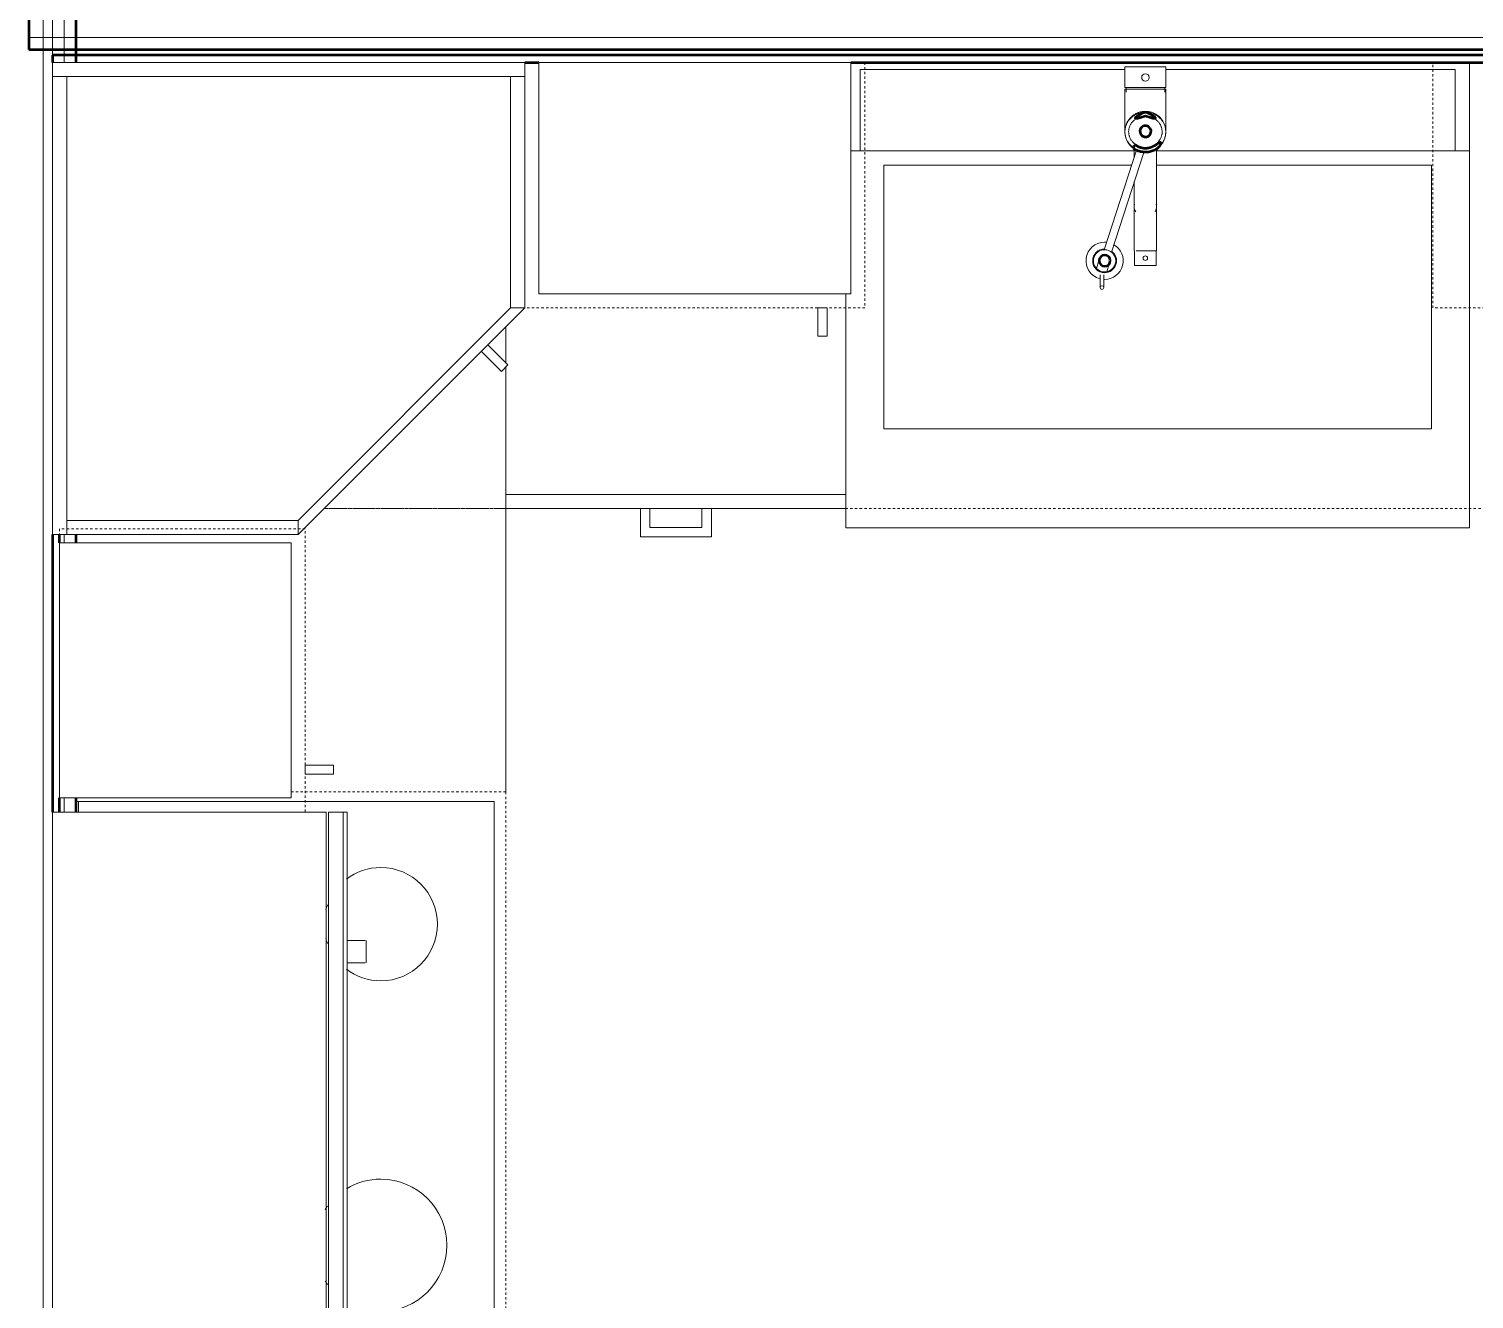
# Model space of a CAD drawing. Header units: inches. Extents: x -4217 to -1814, y 9706 to 12425.
# Drawn here: x -2914.6 to -2838.1, y 11381.1 to 11448.3 of the extents above; entities that cross this region are included whole.
import ezdxf

# ---------------------------------------------------------------- set-up
doc = ezdxf.new("R2010")
doc.units = ezdxf.units.IN
doc.header["$MEASUREMENT"] = 0
doc.linetypes.add('Dash', pattern=[0.25, 0.125, -0.125])
for name, color, linetype, lineweight in [('A-GENM-2', 7, 'Continuous', 9), ('A-GENM-3', 250, 'Continuous', 50), ('A-WALL', 113, 'Continuous', 13), ('A-WALL-3', 250, 'Continuous', 50), ('A-WALL-4', 10, 'Continuous', 13), ('I-WALL-3', 2, 'Continuous', 50), ('P-SANR-FIXT-2', 7, 'Continuous', 9), ('Q-CASE', 31, 'Continuous', 9), ('Q-CASE-3', 7, 'Continuous', 9), ('Q-CASE-4', 7, 'Dash', 9), ('Q-CASE-HDLN-1', 7, 'Dash', 9), ('Q-SPCQ-1', 7, 'Continuous', 9)]:
    doc.layers.add(name, color=color, linetype=linetype, lineweight=lineweight)

msp = doc.modelspace()

# ---------------------------------------------------------------- linework, layer by layer
at = {"layer": 'A-GENM-2'}
for p, q in [((-2856.55641, 11446.32117), (-2856.55641, 11445.21823)), ((-2856.55641, 11446.32117), (-2854.39106, 11446.32117)), ((-2854.39106, 11445.21823), (-2854.39106, 11446.32117)), ((-2854.39106, 11445.21823), (-2856.55641, 11445.21823)), ((-2856.49736, 11445.21823), (-2856.49736, 11444.97773)), ((-2854.45011, 11444.97773), (-2854.45011, 11445.21823)), ((-2856.55641, 11445.14007), (-2856.55641, 11442.87629)), ((-2856.55641, 11445.14007), (-2854.39106, 11445.14007)), ((-2854.39106, 11442.87629), (-2854.39106, 11445.14007)), ((-2855.93578, 11441.90582), (-2857.64897, 11436.63317)), ((-2857.27521, 11436.50943), (-2855.55967, 11441.78932)), ((-2856.06429, 11441.97643), (-2856.06429, 11441.51032)), ((-2854.88319, 11436.57708), (-2854.88319, 11441.97643)), ((-2856.06429, 11440.24452), (-2856.06429, 11436.57708)), ((-2856.06429, 11438.90149), (-2856.06429, 11437.98436)), ((-2854.88319, 11437.98436), (-2854.88319, 11438.90149)), ((-2858.06593, 11435.64279), (-2857.93364, 11436.06194)), ((-2857.93364, 11436.06194), (-2857.88173, 11436.04555)), ((-2856.04417, 11436.57708), (-2856.06429, 11436.57708)), ((-2856.0446, 11436.57708), (-2856.0446, 11435.78968)), ((-2855.89132, 11436.57708), (-2855.97055, 11436.57708)), ((-2855.76901, 11436.57708), (-2855.87869, 11436.57708)), ((-2855.62658, 11436.57708), (-2855.75971, 11436.57708)), ((-2855.75917, 11436.57708), (-2855.62682, 11436.57708)), ((-2855.32587, 11436.57708), (-2855.6216, 11436.57708)), ((-2855.62149, 11436.57708), (-2855.32599, 11436.57708)), ((-2855.18776, 11436.57708), (-2855.32089, 11436.57708)), ((-2855.32065, 11436.57708), (-2855.1883, 11436.57708)), ((-2855.06878, 11436.57708), (-2855.17846, 11436.57708)), ((-2854.97692, 11436.57708), (-2855.05615, 11436.57708)), ((-2854.88319, 11436.57708), (-2854.9623, 11436.57708)), ((-2854.90287, 11435.78968), (-2854.90287, 11436.57708)), ((-2857.87169, 11435.2977), (-2857.87169, 11434.63256)), ((-2857.67484, 11434.63256), (-2857.67484, 11435.2977)), ((-2857.3835, 11435.88831), (-2857.51688, 11435.46568)), ((-2854.90287, 11435.78968), (-2856.0446, 11435.78968))]:
    msp.add_line(p, q, dxfattribs=at)
at = {"layer": 'A-GENM-2', "flags": 128}
for points in [[(-2855.47374, 11443.90534), (-2855.51682, 11443.90453), (-2855.55983, 11443.90208), (-2855.60271, 11443.89802), (-2855.64539, 11443.89233), (-2855.6878, 11443.88503), (-2855.72988, 11443.87614), (-2855.77156, 11443.86565), (-2855.81278, 11443.8536), (-2855.85346, 11443.83999), (-2855.89356, 11443.82485), (-2855.93299, 11443.8082), (-2855.97171, 11443.79006), (-2856.00965, 11443.77046), (-2856.04675, 11443.74944), (-2856.08295, 11443.72701), (-2856.11819, 11443.70322), (-2856.15241, 11443.67811), (-2856.18557, 11443.6517), (-2856.2176, 11443.62405), (-2856.24845, 11443.59519), (-2856.27808, 11443.56516), (-2856.30644, 11443.53402), (-2856.33347, 11443.50182), (-2856.35913, 11443.46859), (-2856.38338, 11443.4344), (-2856.40618, 11443.39931), (-2856.42749, 11443.36335), (-2856.44727, 11443.3266), (-2856.4655, 11443.28911), (-2856.48213, 11443.25094), (-2856.49714, 11443.21215), (-2856.5105, 11443.17282), (-2856.5222, 11443.13299), (-2856.5322, 11443.09274), (-2856.54049, 11443.05213), (-2856.54707, 11443.01123), (-2856.55191, 11442.9701), (-2856.555, 11442.92883), (-2856.55635, 11442.88746), (-2856.55641, 11442.87629)], [(-2855.47374, 11443.95897), (-2855.51703, 11443.9581), (-2855.56026, 11443.9555), (-2855.60335, 11443.95118), (-2855.64623, 11443.94514), (-2855.68883, 11443.93738), (-2855.73109, 11443.92793), (-2855.77294, 11443.9168), (-2855.81431, 11443.904), (-2855.85514, 11443.88956), (-2855.89535, 11443.8735), (-2855.93489, 11443.85584), (-2855.97369, 11443.83662), (-2856.0117, 11443.81586), (-2856.04884, 11443.79359), (-2856.08506, 11443.76986), (-2856.12031, 11443.7447), (-2856.15452, 11443.71815), (-2856.18764, 11443.69025), (-2856.21962, 11443.66105), (-2856.2504, 11443.6306), (-2856.27994, 11443.59894), (-2856.3082, 11443.56612), (-2856.33512, 11443.5322), (-2856.36066, 11443.49723), (-2856.38478, 11443.46126), (-2856.40744, 11443.42436), (-2856.42861, 11443.38659), (-2856.44825, 11443.34799), (-2856.46634, 11443.30865), (-2856.48283, 11443.26861), (-2856.49772, 11443.22794), (-2856.51096, 11443.18671)], [(-2856.12031, 11443.7447), (-2856.15452, 11443.71815), (-2856.18764, 11443.69025), (-2856.21962, 11443.66105), (-2856.2504, 11443.6306), (-2856.27994, 11443.59894), (-2856.3082, 11443.56612), (-2856.33512, 11443.5322), (-2856.36066, 11443.49723), (-2856.38478, 11443.46126), (-2856.40744, 11443.42436), (-2856.42861, 11443.38659), (-2856.44825, 11443.34799), (-2856.46634, 11443.30865), (-2856.48283, 11443.26861)], [(-2856.12031, 11443.7447), (-2856.15452, 11443.71815), (-2856.18764, 11443.69025), (-2856.21962, 11443.66105), (-2856.2504, 11443.6306), (-2856.27994, 11443.59894), (-2856.3082, 11443.56612), (-2856.33512, 11443.5322), (-2856.36066, 11443.49723), (-2856.38478, 11443.46126), (-2856.40744, 11443.42436), (-2856.42861, 11443.38659), (-2856.44825, 11443.34799), (-2856.46634, 11443.30865), (-2856.48283, 11443.26861)], [(-2856.12031, 11443.7447), (-2856.15452, 11443.71815), (-2856.18764, 11443.69025), (-2856.21962, 11443.66105), (-2856.2504, 11443.6306), (-2856.27994, 11443.59894), (-2856.3082, 11443.56612), (-2856.33512, 11443.5322), (-2856.36066, 11443.49723), (-2856.38478, 11443.46126), (-2856.40744, 11443.42436), (-2856.42861, 11443.38659), (-2856.44825, 11443.34799), (-2856.46634, 11443.30865), (-2856.48283, 11443.26861)], [(-2856.12031, 11443.7447), (-2856.15452, 11443.71815), (-2856.18764, 11443.69025), (-2856.21962, 11443.66105), (-2856.2504, 11443.6306), (-2856.27994, 11443.59894), (-2856.3082, 11443.56612), (-2856.33512, 11443.5322), (-2856.36066, 11443.49723), (-2856.38478, 11443.46126), (-2856.40744, 11443.42436), (-2856.42861, 11443.38659), (-2856.44825, 11443.34799), (-2856.46634, 11443.30865), (-2856.48283, 11443.26861)], [(-2856.12031, 11443.7447), (-2856.15452, 11443.71815), (-2856.18764, 11443.69025), (-2856.21962, 11443.66105), (-2856.2504, 11443.6306), (-2856.27994, 11443.59894), (-2856.3082, 11443.56612), (-2856.33512, 11443.5322), (-2856.36066, 11443.49723), (-2856.38478, 11443.46126), (-2856.40744, 11443.42436), (-2856.42861, 11443.38659), (-2856.44825, 11443.34799), (-2856.46634, 11443.30865), (-2856.48283, 11443.26861)], [(-2856.35956, 11442.87629), (-2856.35886, 11442.90934), (-2856.35677, 11442.94234), (-2856.35328, 11442.97525), (-2856.34839, 11443.008), (-2856.34213, 11443.04054), (-2856.33449, 11443.07284), (-2856.32549, 11443.10484), (-2856.31514, 11443.13648), (-2856.30345, 11443.16772), (-2856.29044, 11443.19852), (-2856.27613, 11443.22881), (-2856.26054, 11443.25856), (-2856.2437, 11443.28772), (-2856.22562, 11443.31623), (-2856.20633, 11443.34406), (-2856.18587, 11443.37116), (-2856.16426, 11443.39749), (-2856.14154, 11443.423), (-2856.11774, 11443.44764), (-2856.0929, 11443.47139), (-2856.06705, 11443.49419), (-2856.04024, 11443.51601), (-2856.01251, 11443.53682), (-2855.9839, 11443.55658), (-2855.95445, 11443.57525), (-2855.92422, 11443.59281), (-2855.89325, 11443.60922), (-2855.8616, 11443.62445), (-2855.82931, 11443.63848), (-2855.79643, 11443.65129), (-2855.76302, 11443.66285), (-2855.72914, 11443.67314), (-2855.69483, 11443.68214), (-2855.66016, 11443.68985), (-2855.62519, 11443.69623), (-2855.58996, 11443.7013), (-2855.55454, 11443.70502), (-2855.51899, 11443.70741), (-2855.48336, 11443.70844), (-2855.47374, 11443.70849)], [(-2855.47374, 11443.95897), (-2855.51703, 11443.9581), (-2855.56026, 11443.9555), (-2855.60335, 11443.95118), (-2855.64623, 11443.94514), (-2855.68883, 11443.93738), (-2855.73109, 11443.92793), (-2855.77294, 11443.9168), (-2855.81431, 11443.904), (-2855.85514, 11443.88956), (-2855.89535, 11443.8735), (-2855.93489, 11443.85584), (-2855.97369, 11443.83662), (-2856.0117, 11443.81586), (-2856.04884, 11443.79359), (-2856.08506, 11443.76986)], [(-2855.47374, 11443.95897), (-2855.51703, 11443.9581), (-2855.56026, 11443.9555), (-2855.60335, 11443.95118), (-2855.64623, 11443.94514), (-2855.68883, 11443.93738), (-2855.73109, 11443.92793), (-2855.77294, 11443.9168), (-2855.81431, 11443.904), (-2855.85514, 11443.88956), (-2855.89535, 11443.8735), (-2855.93489, 11443.85584), (-2855.97369, 11443.83662), (-2856.0117, 11443.81586), (-2856.04884, 11443.79359), (-2856.08506, 11443.76986)], [(-2855.47374, 11443.95897), (-2855.51703, 11443.9581), (-2855.56026, 11443.9555), (-2855.60335, 11443.95118), (-2855.64623, 11443.94514), (-2855.68883, 11443.93738), (-2855.73109, 11443.92793), (-2855.77294, 11443.9168), (-2855.81431, 11443.904), (-2855.85514, 11443.88956), (-2855.89535, 11443.8735), (-2855.93489, 11443.85584), (-2855.97369, 11443.83662), (-2856.0117, 11443.81586), (-2856.04884, 11443.79359), (-2856.08506, 11443.76986)], [(-2855.47374, 11443.95897), (-2855.51703, 11443.9581), (-2855.56026, 11443.9555), (-2855.60335, 11443.95118), (-2855.64623, 11443.94514), (-2855.68883, 11443.93738), (-2855.73109, 11443.92793), (-2855.77294, 11443.9168), (-2855.81431, 11443.904), (-2855.85514, 11443.88956), (-2855.89535, 11443.8735), (-2855.93489, 11443.85584), (-2855.97369, 11443.83662), (-2856.0117, 11443.81586), (-2856.04884, 11443.79359), (-2856.08506, 11443.76986)], [(-2855.47374, 11443.95897), (-2855.51703, 11443.9581), (-2855.56026, 11443.9555), (-2855.60335, 11443.95118), (-2855.64623, 11443.94514), (-2855.68883, 11443.93738), (-2855.73109, 11443.92793), (-2855.77294, 11443.9168), (-2855.81431, 11443.904), (-2855.85514, 11443.88956), (-2855.89535, 11443.8735), (-2855.93489, 11443.85584), (-2855.97369, 11443.83662), (-2856.0117, 11443.81586), (-2856.04884, 11443.79359), (-2856.08506, 11443.76986)], [(-2854.4424, 11443.20575), (-2854.4564, 11443.24673), (-2854.47203, 11443.28711), (-2854.48926, 11443.32684), (-2854.50807, 11443.36585), (-2854.52842, 11443.40407), (-2854.55028, 11443.44146), (-2854.57362, 11443.47793), (-2854.5984, 11443.51345), (-2854.62458, 11443.54794), (-2854.65211, 11443.58136), (-2854.68097, 11443.61365), (-2854.71109, 11443.64477), (-2854.74243, 11443.67465), (-2854.77494, 11443.70325), (-2854.80857, 11443.73054), (-2854.84326, 11443.75645), (-2854.87896, 11443.78096), (-2854.91562, 11443.80402), (-2854.95316, 11443.8256), (-2854.99154, 11443.84566), (-2855.03069, 11443.86417), (-2855.07055, 11443.88109), (-2855.11105, 11443.89641), (-2855.15214, 11443.9101), (-2855.19374, 11443.92213), (-2855.23578, 11443.93249), (-2855.27821, 11443.94116), (-2855.32095, 11443.94813), (-2855.36393, 11443.95338), (-2855.40709, 11443.95691), (-2855.45036, 11443.95871), (-2855.47374, 11443.95897)], [(-2854.84326, 11443.75645), (-2854.87896, 11443.78096), (-2854.91562, 11443.80402), (-2854.95316, 11443.8256), (-2854.99154, 11443.84566), (-2855.03069, 11443.86417), (-2855.07055, 11443.88109), (-2855.11105, 11443.89641), (-2855.15214, 11443.9101), (-2855.19374, 11443.92213), (-2855.23578, 11443.93249), (-2855.27821, 11443.94116), (-2855.32095, 11443.94813), (-2855.36393, 11443.95338), (-2855.40709, 11443.95691), (-2855.45036, 11443.95871), (-2855.47374, 11443.95897)], [(-2854.84326, 11443.75645), (-2854.87896, 11443.78096), (-2854.91562, 11443.80402), (-2854.95316, 11443.8256), (-2854.99154, 11443.84566), (-2855.03069, 11443.86417), (-2855.07055, 11443.88109), (-2855.11105, 11443.89641), (-2855.15214, 11443.9101), (-2855.19374, 11443.92213), (-2855.23578, 11443.93249), (-2855.27821, 11443.94116), (-2855.32095, 11443.94813), (-2855.36393, 11443.95338), (-2855.40709, 11443.95691), (-2855.45036, 11443.95871), (-2855.47374, 11443.95897)], [(-2854.84326, 11443.75645), (-2854.87896, 11443.78096), (-2854.91562, 11443.80402), (-2854.95316, 11443.8256), (-2854.99154, 11443.84566), (-2855.03069, 11443.86417), (-2855.07055, 11443.88109), (-2855.11105, 11443.89641), (-2855.15214, 11443.9101), (-2855.19374, 11443.92213), (-2855.23578, 11443.93249), (-2855.27821, 11443.94116), (-2855.32095, 11443.94813), (-2855.36393, 11443.95338), (-2855.40709, 11443.95691), (-2855.45036, 11443.95871), (-2855.47374, 11443.95897)], [(-2854.84326, 11443.75645), (-2854.87896, 11443.78096), (-2854.91562, 11443.80402), (-2854.95316, 11443.8256), (-2854.99154, 11443.84566), (-2855.03069, 11443.86417), (-2855.07055, 11443.88109), (-2855.11105, 11443.89641), (-2855.15214, 11443.9101), (-2855.19374, 11443.92213), (-2855.23578, 11443.93249), (-2855.27821, 11443.94116), (-2855.32095, 11443.94813), (-2855.36393, 11443.95338), (-2855.40709, 11443.95691), (-2855.45036, 11443.95871), (-2855.47374, 11443.95897)], [(-2854.84326, 11443.75645), (-2854.87896, 11443.78096), (-2854.91562, 11443.80402), (-2854.95316, 11443.8256), (-2854.99154, 11443.84566), (-2855.03069, 11443.86417), (-2855.07055, 11443.88109), (-2855.11105, 11443.89641), (-2855.15214, 11443.9101), (-2855.19374, 11443.92213), (-2855.23578, 11443.93249), (-2855.27821, 11443.94116), (-2855.32095, 11443.94813), (-2855.36393, 11443.95338), (-2855.40709, 11443.95691), (-2855.45036, 11443.95871), (-2855.47374, 11443.95897)], [(-2854.39106, 11442.87629), (-2854.39193, 11442.91767), (-2854.39456, 11442.95898), (-2854.39893, 11443.00015), (-2854.40503, 11443.04111), (-2854.41287, 11443.08181), (-2854.42241, 11443.12216), (-2854.43365, 11443.16211), (-2854.44656, 11443.20159), (-2854.46113, 11443.24053), (-2854.47733, 11443.27887), (-2854.49513, 11443.31655), (-2854.51449, 11443.35351), (-2854.53539, 11443.38968), (-2854.55779, 11443.42502), (-2854.58166, 11443.45946), (-2854.60694, 11443.49295), (-2854.63361, 11443.52543), (-2854.66161, 11443.55687), (-2854.6909, 11443.5872), (-2854.72143, 11443.61638), (-2854.75315, 11443.64436), (-2854.78601, 11443.67111), (-2854.81995, 11443.69658), (-2854.85492, 11443.72072), (-2854.89086, 11443.74352), (-2854.92772, 11443.76493), (-2854.96544, 11443.78491), (-2855.00396, 11443.80345), (-2855.0432, 11443.8205), (-2855.08313, 11443.83605), (-2855.12366, 11443.85008), (-2855.16474, 11443.86255), (-2855.2063, 11443.87346), (-2855.24828, 11443.88279), (-2855.2906, 11443.89052), (-2855.33322, 11443.89664), (-2855.37605, 11443.90115), (-2855.41904, 11443.90403), (-2855.46211, 11443.90528), (-2855.47374, 11443.90534)], [(-2855.47374, 11443.70849), (-2855.4381, 11443.70782), (-2855.40252, 11443.7058), (-2855.36706, 11443.70243), (-2855.33177, 11443.69773), (-2855.29672, 11443.6917), (-2855.26197, 11443.68435), (-2855.22756, 11443.6757), (-2855.19355, 11443.66575), (-2855.16001, 11443.65453), (-2855.12699, 11443.64206), (-2855.09453, 11443.62836), (-2855.0627, 11443.61345), (-2855.03154, 11443.59735), (-2855.00111, 11443.5801), (-2854.97144, 11443.56173), (-2854.9426, 11443.54226), (-2854.91463, 11443.52173), (-2854.88757, 11443.50018), (-2854.86145, 11443.47764), (-2854.83634, 11443.45414), (-2854.81225, 11443.42973), (-2854.78923, 11443.40446), (-2854.76732, 11443.37835), (-2854.74655, 11443.35145), (-2854.72694, 11443.32382), (-2854.70854, 11443.29548), (-2854.69135, 11443.26649), (-2854.67542, 11443.2369), (-2854.66077, 11443.20674), (-2854.64741, 11443.17608), (-2854.63536, 11443.14495), (-2854.62464, 11443.11341), (-2854.61528, 11443.08151), (-2854.60727, 11443.04929), (-2854.60063, 11443.0168), (-2854.59538, 11442.9841), (-2854.59151, 11442.95124), (-2854.58904, 11442.91826), (-2854.58796, 11442.88521), (-2854.58791, 11442.87629)], [(-2854.4564, 11443.24673), (-2854.47203, 11443.28711), (-2854.48926, 11443.32684), (-2854.50807, 11443.36585), (-2854.52842, 11443.40407), (-2854.55028, 11443.44146), (-2854.57362, 11443.47793), (-2854.5984, 11443.51345), (-2854.62458, 11443.54794), (-2854.65211, 11443.58136), (-2854.68097, 11443.61365), (-2854.71109, 11443.64477), (-2854.74243, 11443.67465), (-2854.77494, 11443.70325), (-2854.80857, 11443.73054)], [(-2854.4564, 11443.24673), (-2854.47203, 11443.28711), (-2854.48926, 11443.32684), (-2854.50807, 11443.36585), (-2854.52842, 11443.40407), (-2854.55028, 11443.44146), (-2854.57362, 11443.47793), (-2854.5984, 11443.51345), (-2854.62458, 11443.54794), (-2854.65211, 11443.58136), (-2854.68097, 11443.61365), (-2854.71109, 11443.64477), (-2854.74243, 11443.67465), (-2854.77494, 11443.70325), (-2854.80857, 11443.73054)], [(-2854.4564, 11443.24673), (-2854.47203, 11443.28711), (-2854.48926, 11443.32684), (-2854.50807, 11443.36585), (-2854.52842, 11443.40407), (-2854.55028, 11443.44146), (-2854.57362, 11443.47793), (-2854.5984, 11443.51345), (-2854.62458, 11443.54794), (-2854.65211, 11443.58136), (-2854.68097, 11443.61365), (-2854.71109, 11443.64477), (-2854.74243, 11443.67465), (-2854.77494, 11443.70325), (-2854.80857, 11443.73054)], [(-2854.4564, 11443.24673), (-2854.47203, 11443.28711), (-2854.48926, 11443.32684), (-2854.50807, 11443.36585), (-2854.52842, 11443.40407), (-2854.55028, 11443.44146), (-2854.57362, 11443.47793), (-2854.5984, 11443.51345), (-2854.62458, 11443.54794), (-2854.65211, 11443.58136), (-2854.68097, 11443.61365), (-2854.71109, 11443.64477), (-2854.74243, 11443.67465), (-2854.77494, 11443.70325), (-2854.80857, 11443.73054)], [(-2854.4564, 11443.24673), (-2854.47203, 11443.28711), (-2854.48926, 11443.32684), (-2854.50807, 11443.36585), (-2854.52842, 11443.40407), (-2854.55028, 11443.44146), (-2854.57362, 11443.47793), (-2854.5984, 11443.51345), (-2854.62458, 11443.54794), (-2854.65211, 11443.58136), (-2854.68097, 11443.61365), (-2854.71109, 11443.64477), (-2854.74243, 11443.67465), (-2854.77494, 11443.70325), (-2854.80857, 11443.73054)], [(-2856.55641, 11442.87629), (-2856.55554, 11442.83491), (-2856.55291, 11442.7936), (-2856.54855, 11442.75243), (-2856.54244, 11442.71146), (-2856.53461, 11442.67077), (-2856.52506, 11442.63041), (-2856.51382, 11442.59047), (-2856.50091, 11442.55099), (-2856.48634, 11442.51205), (-2856.47014, 11442.47371), (-2856.45235, 11442.43603), (-2856.43298, 11442.39907), (-2856.41208, 11442.3629), (-2856.38968, 11442.32756), (-2856.36582, 11442.29312), (-2856.34053, 11442.25963), (-2856.31386, 11442.22714), (-2856.28586, 11442.19571), (-2856.25657, 11442.16538), (-2856.22604, 11442.1362), (-2856.19432, 11442.10822), (-2856.16147, 11442.08147), (-2856.12753, 11442.056), (-2856.09255, 11442.03185)], [(-2856.52254, 11443.14498), (-2856.53245, 11443.10283), (-2856.54066, 11443.06031), (-2856.54717, 11443.0175), (-2856.55195, 11442.97446), (-2856.55502, 11442.93126), (-2856.55635, 11442.88798), (-2856.55595, 11442.84468), (-2856.55382, 11442.80142), (-2856.54996, 11442.75829), (-2856.54439, 11442.71535), (-2856.53709, 11442.67266), (-2856.5281, 11442.6303), (-2856.51742, 11442.58834), (-2856.50507, 11442.54683), (-2856.49107, 11442.50585), (-2856.47544, 11442.46547), (-2856.45821, 11442.42574), (-2856.43941, 11442.38673), (-2856.41906, 11442.3485), (-2856.3972, 11442.31112), (-2856.37386, 11442.27465), (-2856.34908, 11442.23913), (-2856.3229, 11442.20464), (-2856.29536, 11442.17122), (-2856.26651, 11442.13893), (-2856.23639, 11442.10781), (-2856.20505, 11442.07793), (-2856.17253, 11442.04932), (-2856.13891, 11442.02204)], [(-2856.52254, 11443.14498), (-2856.53245, 11443.10283), (-2856.54066, 11443.06031), (-2856.54717, 11443.0175), (-2856.55195, 11442.97446), (-2856.55502, 11442.93126), (-2856.55635, 11442.88798), (-2856.55595, 11442.84468), (-2856.55382, 11442.80142), (-2856.54996, 11442.75829), (-2856.54439, 11442.71535), (-2856.53709, 11442.67266), (-2856.5281, 11442.6303), (-2856.51742, 11442.58834), (-2856.50507, 11442.54683)], [(-2856.52254, 11443.14498), (-2856.53245, 11443.10283), (-2856.54066, 11443.06031), (-2856.54717, 11443.0175), (-2856.55195, 11442.97446), (-2856.55502, 11442.93126), (-2856.55635, 11442.88798), (-2856.55595, 11442.84468), (-2856.55382, 11442.80142), (-2856.54996, 11442.75829), (-2856.54439, 11442.71535), (-2856.53709, 11442.67266), (-2856.5281, 11442.6303), (-2856.51742, 11442.58834), (-2856.50507, 11442.54683)], [(-2856.52254, 11443.14498), (-2856.53245, 11443.10283), (-2856.54066, 11443.06031), (-2856.54717, 11443.0175), (-2856.55195, 11442.97446), (-2856.55502, 11442.93126), (-2856.55635, 11442.88798), (-2856.55595, 11442.84468), (-2856.55382, 11442.80142), (-2856.54996, 11442.75829), (-2856.54439, 11442.71535), (-2856.53709, 11442.67266), (-2856.5281, 11442.6303), (-2856.51742, 11442.58834), (-2856.50507, 11442.54683)], [(-2856.52254, 11443.14498), (-2856.53245, 11443.10283), (-2856.54066, 11443.06031), (-2856.54717, 11443.0175), (-2856.55195, 11442.97446), (-2856.55502, 11442.93126), (-2856.55635, 11442.88798), (-2856.55595, 11442.84468), (-2856.55382, 11442.80142), (-2856.54996, 11442.75829), (-2856.54439, 11442.71535), (-2856.53709, 11442.67266), (-2856.5281, 11442.6303), (-2856.51742, 11442.58834), (-2856.50507, 11442.54683)], [(-2856.52254, 11443.14498), (-2856.53245, 11443.10283), (-2856.54066, 11443.06031), (-2856.54717, 11443.0175), (-2856.55195, 11442.97446), (-2856.55502, 11442.93126), (-2856.55635, 11442.88798), (-2856.55595, 11442.84468), (-2856.55382, 11442.80142), (-2856.54996, 11442.75829), (-2856.54439, 11442.71535), (-2856.53709, 11442.67266), (-2856.5281, 11442.6303), (-2856.51742, 11442.58834), (-2856.50507, 11442.54683)], [(-2855.47374, 11442.04409), (-2855.50937, 11442.04476), (-2855.54495, 11442.04678), (-2855.58041, 11442.05014), (-2855.6157, 11442.05485), (-2855.65075, 11442.06088), (-2855.68551, 11442.06823), (-2855.71992, 11442.07688), (-2855.75392, 11442.08683), (-2855.78746, 11442.09804), (-2855.82049, 11442.11052), (-2855.85294, 11442.12422), (-2855.88478, 11442.13913), (-2855.91593, 11442.15523), (-2855.94637, 11442.17248), (-2855.97603, 11442.19085), (-2856.00487, 11442.21032), (-2856.03284, 11442.23085), (-2856.05991, 11442.2524), (-2856.08602, 11442.27494), (-2856.11114, 11442.29844), (-2856.13522, 11442.32284), (-2856.15824, 11442.34812), (-2856.18015, 11442.37423), (-2856.20093, 11442.40113), (-2856.22053, 11442.42876), (-2856.23894, 11442.4571), (-2856.25612, 11442.48609), (-2856.27205, 11442.51568), (-2856.28671, 11442.54583), (-2856.30007, 11442.5765), (-2856.31211, 11442.60763), (-2856.32283, 11442.63917), (-2856.3322, 11442.67107), (-2856.3402, 11442.70329), (-2856.34684, 11442.73578), (-2856.3521, 11442.76848), (-2856.35596, 11442.80134), (-2856.35844, 11442.83432), (-2856.35951, 11442.86737), (-2856.35956, 11442.87629)], [(-2854.58791, 11442.87629), (-2854.58861, 11442.84324), (-2854.59071, 11442.81023), (-2854.5942, 11442.77733), (-2854.59908, 11442.74458), (-2854.60534, 11442.71203), (-2854.61298, 11442.67974), (-2854.62198, 11442.64774), (-2854.63234, 11442.6161), (-2854.64402, 11442.58486), (-2854.65703, 11442.55406), (-2854.67134, 11442.52377), (-2854.68693, 11442.49402), (-2854.70378, 11442.46486), (-2854.72185, 11442.43634), (-2854.74114, 11442.40851), (-2854.7616, 11442.38141), (-2854.78321, 11442.35509), (-2854.80593, 11442.32958), (-2854.82973, 11442.30494), (-2854.85457, 11442.28119), (-2854.88042, 11442.25839), (-2854.90723, 11442.23656), (-2854.93497, 11442.21576), (-2854.96358, 11442.196), (-2854.99302, 11442.17733), (-2855.02325, 11442.15977), (-2855.05422, 11442.14336), (-2855.08588, 11442.12813), (-2855.11817, 11442.1141), (-2855.15104, 11442.10129), (-2855.18445, 11442.08973), (-2855.21834, 11442.07944), (-2855.25264, 11442.07043), (-2855.28731, 11442.06273), (-2855.32229, 11442.05634), (-2855.35752, 11442.05128), (-2855.39293, 11442.04756), (-2855.42849, 11442.04517), (-2855.46412, 11442.04414), (-2855.47374, 11442.04409)], [(-2854.66939, 11442.18741), (-2854.64104, 11442.21855), (-2854.61401, 11442.25076), (-2854.58834, 11442.28398), (-2854.56409, 11442.31817), (-2854.54129, 11442.35327), (-2854.51998, 11442.38923), (-2854.5002, 11442.42598), (-2854.48198, 11442.46347), (-2854.46535, 11442.50164), (-2854.45033, 11442.54042), (-2854.43697, 11442.57976), (-2854.42528, 11442.61959), (-2854.41527, 11442.65984), (-2854.40698, 11442.70045), (-2854.40041, 11442.74135), (-2854.39557, 11442.78247), (-2854.39247, 11442.82375), (-2854.39112, 11442.86512), (-2854.39106, 11442.87629)], [(-2854.44976, 11442.52464), (-2854.43651, 11442.56587), (-2854.42493, 11442.6076), (-2854.41502, 11442.64975), (-2854.40681, 11442.69227), (-2854.40031, 11442.73508), (-2854.39552, 11442.77812), (-2854.39246, 11442.82132), (-2854.39112, 11442.8646), (-2854.39152, 11442.9079), (-2854.39365, 11442.95115), (-2854.39751, 11442.99429), (-2854.40309, 11443.03723), (-2854.41038, 11443.07992), (-2854.41937, 11443.12228), (-2854.43005, 11443.16424)], [(-2854.43651, 11442.56587), (-2854.42493, 11442.6076), (-2854.41502, 11442.64975), (-2854.40681, 11442.69227), (-2854.40031, 11442.73508), (-2854.39552, 11442.77812), (-2854.39246, 11442.82132), (-2854.39112, 11442.8646), (-2854.39152, 11442.9079), (-2854.39365, 11442.95115), (-2854.39751, 11442.99429), (-2854.40309, 11443.03723), (-2854.41038, 11443.07992), (-2854.41937, 11443.12228), (-2854.43005, 11443.16424)], [(-2854.43651, 11442.56587), (-2854.42493, 11442.6076), (-2854.41502, 11442.64975), (-2854.40681, 11442.69227), (-2854.40031, 11442.73508), (-2854.39552, 11442.77812), (-2854.39246, 11442.82132), (-2854.39112, 11442.8646), (-2854.39152, 11442.9079), (-2854.39365, 11442.95115), (-2854.39751, 11442.99429), (-2854.40309, 11443.03723), (-2854.41038, 11443.07992), (-2854.41937, 11443.12228), (-2854.43005, 11443.16424)], [(-2854.43651, 11442.56587), (-2854.42493, 11442.6076), (-2854.41502, 11442.64975), (-2854.40681, 11442.69227), (-2854.40031, 11442.73508), (-2854.39552, 11442.77812), (-2854.39246, 11442.82132), (-2854.39112, 11442.8646), (-2854.39152, 11442.9079), (-2854.39365, 11442.95115), (-2854.39751, 11442.99429), (-2854.40309, 11443.03723), (-2854.41038, 11443.07992), (-2854.41937, 11443.12228), (-2854.43005, 11443.16424)], [(-2854.43651, 11442.56587), (-2854.42493, 11442.6076), (-2854.41502, 11442.64975), (-2854.40681, 11442.69227), (-2854.40031, 11442.73508), (-2854.39552, 11442.77812), (-2854.39246, 11442.82132), (-2854.39112, 11442.8646), (-2854.39152, 11442.9079), (-2854.39365, 11442.95115), (-2854.39751, 11442.99429), (-2854.40309, 11443.03723), (-2854.41038, 11443.07992), (-2854.41937, 11443.12228), (-2854.43005, 11443.16424)], [(-2854.43651, 11442.56587), (-2854.42493, 11442.6076), (-2854.41502, 11442.64975), (-2854.40681, 11442.69227), (-2854.40031, 11442.73508), (-2854.39552, 11442.77812), (-2854.39246, 11442.82132), (-2854.39112, 11442.8646), (-2854.39152, 11442.9079), (-2854.39365, 11442.95115), (-2854.39751, 11442.99429), (-2854.40309, 11443.03723), (-2854.41038, 11443.07992), (-2854.41937, 11443.12228), (-2854.43005, 11443.16424)], [(-2856.49107, 11442.50585), (-2856.47544, 11442.46547), (-2856.45821, 11442.42574), (-2856.43941, 11442.38673), (-2856.41906, 11442.3485), (-2856.3972, 11442.31112), (-2856.37386, 11442.27465), (-2856.34908, 11442.23913), (-2856.3229, 11442.20464), (-2856.29536, 11442.17122), (-2856.26651, 11442.13893), (-2856.23639, 11442.10781), (-2856.20505, 11442.07793), (-2856.17253, 11442.04932), (-2856.13891, 11442.02204)], [(-2856.49107, 11442.50585), (-2856.47544, 11442.46547), (-2856.45821, 11442.42574), (-2856.43941, 11442.38673), (-2856.41906, 11442.3485), (-2856.3972, 11442.31112), (-2856.37386, 11442.27465), (-2856.34908, 11442.23913), (-2856.3229, 11442.20464), (-2856.29536, 11442.17122), (-2856.26651, 11442.13893), (-2856.23639, 11442.10781), (-2856.20505, 11442.07793), (-2856.17253, 11442.04932), (-2856.13891, 11442.02204)], [(-2856.49107, 11442.50585), (-2856.47544, 11442.46547), (-2856.45821, 11442.42574), (-2856.43941, 11442.38673), (-2856.41906, 11442.3485), (-2856.3972, 11442.31112), (-2856.37386, 11442.27465), (-2856.34908, 11442.23913), (-2856.3229, 11442.20464), (-2856.29536, 11442.17122), (-2856.26651, 11442.13893), (-2856.23639, 11442.10781), (-2856.20505, 11442.07793), (-2856.17253, 11442.04932), (-2856.13891, 11442.02204)], [(-2856.49107, 11442.50585), (-2856.47544, 11442.46547), (-2856.45821, 11442.42574), (-2856.43941, 11442.38673), (-2856.41906, 11442.3485), (-2856.3972, 11442.31112), (-2856.37386, 11442.27465), (-2856.34908, 11442.23913), (-2856.3229, 11442.20464), (-2856.29536, 11442.17122), (-2856.26651, 11442.13893), (-2856.23639, 11442.10781), (-2856.20505, 11442.07793), (-2856.17253, 11442.04932), (-2856.13891, 11442.02204)], [(-2856.49107, 11442.50585), (-2856.47544, 11442.46547), (-2856.45821, 11442.42574), (-2856.43941, 11442.38673), (-2856.41906, 11442.3485), (-2856.3972, 11442.31112), (-2856.37386, 11442.27465), (-2856.34908, 11442.23913), (-2856.3229, 11442.20464), (-2856.29536, 11442.17122), (-2856.26651, 11442.13893), (-2856.23639, 11442.10781), (-2856.20505, 11442.07793), (-2856.17253, 11442.04932), (-2856.13891, 11442.02204)], [(-2855.47374, 11442.0027), (-2855.50937, 11442.00338), (-2855.54495, 11442.0054), (-2855.58041, 11442.00876), (-2855.6157, 11442.01346), (-2855.65075, 11442.01949), (-2855.68551, 11442.02684), (-2855.71992, 11442.0355), (-2855.75392, 11442.04544), (-2855.78746, 11442.05666), (-2855.82049, 11442.06913), (-2855.85294, 11442.08284), (-2855.88478, 11442.09775), (-2855.91593, 11442.11385), (-2855.94637, 11442.13109), (-2855.97036, 11442.14583)], [(-2854.72786, 11442.09153), (-2854.69707, 11442.12198), (-2854.66753, 11442.15364), (-2854.63928, 11442.18646), (-2854.61236, 11442.22038), (-2854.58682, 11442.25535), (-2854.5627, 11442.29132), (-2854.54003, 11442.32822), (-2854.51886, 11442.36599), (-2854.49922, 11442.40459), (-2854.48113, 11442.44393), (-2854.46464, 11442.48397)], [(-2854.72786, 11442.09153), (-2854.69707, 11442.12198), (-2854.66753, 11442.15364), (-2854.63928, 11442.18646), (-2854.61236, 11442.22038), (-2854.58682, 11442.25535), (-2854.5627, 11442.29132), (-2854.54003, 11442.32822), (-2854.51886, 11442.36599), (-2854.49922, 11442.40459), (-2854.48113, 11442.44393), (-2854.46464, 11442.48397)], [(-2854.72786, 11442.09153), (-2854.69707, 11442.12198), (-2854.66753, 11442.15364), (-2854.63928, 11442.18646), (-2854.61236, 11442.22038), (-2854.58682, 11442.25535), (-2854.5627, 11442.29132), (-2854.54003, 11442.32822), (-2854.51886, 11442.36599), (-2854.49922, 11442.40459), (-2854.48113, 11442.44393), (-2854.46464, 11442.48397)], [(-2854.72786, 11442.09153), (-2854.69707, 11442.12198), (-2854.66753, 11442.15364), (-2854.63928, 11442.18646), (-2854.61236, 11442.22038), (-2854.58682, 11442.25535), (-2854.5627, 11442.29132), (-2854.54003, 11442.32822), (-2854.51886, 11442.36599), (-2854.49922, 11442.40459), (-2854.48113, 11442.44393), (-2854.46464, 11442.48397)], [(-2854.72786, 11442.09153), (-2854.69707, 11442.12198), (-2854.66753, 11442.15364), (-2854.63928, 11442.18646), (-2854.61236, 11442.22038), (-2854.58682, 11442.25535), (-2854.5627, 11442.29132), (-2854.54003, 11442.32822), (-2854.51886, 11442.36599), (-2854.49922, 11442.40459), (-2854.48113, 11442.44393), (-2854.46464, 11442.48397)], [(-2854.72786, 11442.09153), (-2854.69707, 11442.12198), (-2854.66753, 11442.15364), (-2854.63928, 11442.18646), (-2854.61236, 11442.22038), (-2854.58682, 11442.25535), (-2854.5627, 11442.29132), (-2854.54003, 11442.32822), (-2854.51886, 11442.36599), (-2854.49922, 11442.40459), (-2854.48113, 11442.44393), (-2854.46464, 11442.48397)], [(-2855.98076, 11441.92564), (-2855.94222, 11441.90716), (-2855.90295, 11441.89015), (-2855.863, 11441.87465), (-2855.82245, 11441.86068), (-2855.78135, 11441.84825), (-2855.73978, 11441.8374), (-2855.69779, 11441.82812), (-2855.65545, 11441.82045), (-2855.61283, 11441.81438), (-2855.56999, 11441.80993), (-2855.527, 11441.8071), (-2855.48393, 11441.8059), (-2855.47374, 11441.80585)], [(-2855.91678, 11441.88841), (-2855.87692, 11441.87149), (-2855.83642, 11441.85617), (-2855.79534, 11441.84248), (-2855.75374, 11441.83045), (-2855.71169, 11441.82008), (-2855.66926, 11441.81141), (-2855.62652, 11441.80445), (-2855.58354, 11441.79919), (-2855.54038, 11441.79567), (-2855.49711, 11441.79386), (-2855.47374, 11441.79361)], [(-2855.91678, 11441.88841), (-2855.87692, 11441.87149), (-2855.83642, 11441.85617), (-2855.79534, 11441.84248), (-2855.75374, 11441.83045), (-2855.71169, 11441.82008), (-2855.66926, 11441.81141), (-2855.62652, 11441.80445), (-2855.58354, 11441.79919), (-2855.54038, 11441.79567), (-2855.49711, 11441.79386), (-2855.47374, 11441.79361)], [(-2855.91678, 11441.88841), (-2855.87692, 11441.87149), (-2855.83642, 11441.85617), (-2855.79534, 11441.84248), (-2855.75374, 11441.83045), (-2855.71169, 11441.82008), (-2855.66926, 11441.81141), (-2855.62652, 11441.80445), (-2855.58354, 11441.79919), (-2855.54038, 11441.79567), (-2855.49711, 11441.79386), (-2855.47374, 11441.79361)], [(-2855.91678, 11441.88841), (-2855.87692, 11441.87149), (-2855.83642, 11441.85617), (-2855.79534, 11441.84248), (-2855.75374, 11441.83045), (-2855.71169, 11441.82008), (-2855.66926, 11441.81141), (-2855.62652, 11441.80445), (-2855.58354, 11441.79919), (-2855.54038, 11441.79567), (-2855.49711, 11441.79386), (-2855.47374, 11441.79361)], [(-2855.91678, 11441.88841), (-2855.87692, 11441.87149), (-2855.83642, 11441.85617), (-2855.79534, 11441.84248), (-2855.75374, 11441.83045), (-2855.71169, 11441.82008), (-2855.66926, 11441.81141), (-2855.62652, 11441.80445), (-2855.58354, 11441.79919), (-2855.54038, 11441.79567), (-2855.49711, 11441.79386), (-2855.47374, 11441.79361)], [(-2855.91678, 11441.88841), (-2855.87692, 11441.87149), (-2855.83642, 11441.85617), (-2855.79534, 11441.84248), (-2855.75374, 11441.83045), (-2855.71169, 11441.82008), (-2855.66926, 11441.81141), (-2855.62652, 11441.80445), (-2855.58354, 11441.79919), (-2855.54038, 11441.79567), (-2855.49711, 11441.79386), (-2855.47374, 11441.79361)], [(-2855.05523, 11442.10147), (-2855.08691, 11442.08627), (-2855.11922, 11442.07228), (-2855.15212, 11442.05951), (-2855.18554, 11442.04799), (-2855.21944, 11442.03775), (-2855.25376, 11442.02878), (-2855.28844, 11442.02112), (-2855.32342, 11442.01478), (-2855.35866, 11442.00976), (-2855.39408, 11442.00608), (-2855.42964, 11442.00374), (-2855.46527, 11442.00274), (-2855.47374, 11442.0027)], [(-2855.47374, 11441.80585), (-2855.43066, 11441.80667), (-2855.38764, 11441.80911), (-2855.34476, 11441.81318), (-2855.30208, 11441.81887), (-2855.25967, 11441.82616), (-2855.21759, 11441.83506), (-2855.17591, 11441.84554), (-2855.13469, 11441.8576), (-2855.09401, 11441.87121), (-2855.05392, 11441.88635), (-2855.01448, 11441.903), (-2854.97576, 11441.92114), (-2854.96687, 11441.92556)], [(-2855.47374, 11441.79361), (-2855.43044, 11441.79448), (-2855.38721, 11441.79707), (-2855.34413, 11441.8014), (-2855.30125, 11441.80744), (-2855.25864, 11441.81519), (-2855.21638, 11441.82464), (-2855.17453, 11441.83578), (-2855.13316, 11441.84857), (-2855.09234, 11441.86302), (-2855.05212, 11441.87908)], [(-2855.47374, 11441.79361), (-2855.43044, 11441.79448), (-2855.38721, 11441.79707), (-2855.34413, 11441.8014), (-2855.30125, 11441.80744), (-2855.25864, 11441.81519), (-2855.21638, 11441.82464), (-2855.17453, 11441.83578), (-2855.13316, 11441.84857), (-2855.09234, 11441.86302), (-2855.05212, 11441.87908)], [(-2855.47374, 11441.79361), (-2855.43044, 11441.79448), (-2855.38721, 11441.79707), (-2855.34413, 11441.8014), (-2855.30125, 11441.80744), (-2855.25864, 11441.81519), (-2855.21638, 11441.82464), (-2855.17453, 11441.83578), (-2855.13316, 11441.84857), (-2855.09234, 11441.86302), (-2855.05212, 11441.87908)], [(-2855.47374, 11441.79361), (-2855.43044, 11441.79448), (-2855.38721, 11441.79707), (-2855.34413, 11441.8014), (-2855.30125, 11441.80744), (-2855.25864, 11441.81519), (-2855.21638, 11441.82464), (-2855.17453, 11441.83578), (-2855.13316, 11441.84857), (-2855.09234, 11441.86302), (-2855.05212, 11441.87908)], [(-2855.47374, 11441.79361), (-2855.43044, 11441.79448), (-2855.38721, 11441.79707), (-2855.34413, 11441.8014), (-2855.30125, 11441.80744), (-2855.25864, 11441.81519), (-2855.21638, 11441.82464), (-2855.17453, 11441.83578), (-2855.13316, 11441.84857), (-2855.09234, 11441.86302), (-2855.05212, 11441.87908)], [(-2855.47374, 11441.79361), (-2855.43044, 11441.79448), (-2855.38721, 11441.79707), (-2855.34413, 11441.8014), (-2855.30125, 11441.80744), (-2855.25864, 11441.81519), (-2855.21638, 11441.82464), (-2855.17453, 11441.83578), (-2855.13316, 11441.84857), (-2855.09234, 11441.86302), (-2855.05212, 11441.87908)], [(-2855.01258, 11441.89674), (-2854.97378, 11441.91596), (-2854.93578, 11441.93672), (-2854.89863, 11441.95899), (-2854.86241, 11441.98272)], [(-2855.01258, 11441.89674), (-2854.97378, 11441.91596), (-2854.93578, 11441.93672), (-2854.89863, 11441.95899), (-2854.86241, 11441.98272)], [(-2855.01258, 11441.89674), (-2854.97378, 11441.91596), (-2854.93578, 11441.93672), (-2854.89863, 11441.95899), (-2854.86241, 11441.98272)], [(-2855.01258, 11441.89674), (-2854.97378, 11441.91596), (-2854.93578, 11441.93672), (-2854.89863, 11441.95899), (-2854.86241, 11441.98272)], [(-2855.01258, 11441.89674), (-2854.97378, 11441.91596), (-2854.93578, 11441.93672), (-2854.89863, 11441.95899), (-2854.86241, 11441.98272)], [(-2855.01258, 11441.89674), (-2854.97378, 11441.91596), (-2854.93578, 11441.93672), (-2854.89863, 11441.95899), (-2854.86241, 11441.98272)]]:
    msp.add_lwpolyline(points, dxfattribs=at)
at = {"layer": 'A-GENM-2'}
for centre, radius, start, end in [((-2855.47374, 11445.75472), 0.19685, 90, 270), ((-2855.47374, 11445.75472), 0.19685, 270, 90), ((-2855.47374, 11442.87629), 1.08268, 127.5889399, 160.6452492), ((-2855.47374, 11442.87629), 1.08268, 90, 124.6633147), ((-2855.47374, 11442.87629), 1.08268, 54.8142253, 90), ((-2855.47374, 11442.87629), 1.08268, 19.1524217, 52.4110601), ((-2855.47374, 11442.87629), 1.08268, 165, 195), ((-2855.47374, 11442.87629), 1.08268, 345, 15), ((-2855.47374, 11442.87629), 1.08268, 199.1524217, 232.4110601), ((-2855.47374, 11442.87629), 1.08268, 309.2199119, 340.6452492), ((-2855.47374, 11442.87629), 1.08268, 235.6183898, 270), ((-2855.47374, 11442.87629), 1.08268, 270, 304.6633147), ((-2857.63321, 11436.04466), 0.98425, 90, 255), ((-2857.63321, 11436.04466), 0.98425, 83.1291055, 90), ((-2857.63321, 11436.04466), 0.98425, 270, 60), ((-2857.63321, 11436.04466), 0.62992, 90, 270), ((-2857.63321, 11436.04466), 0.59055, 90, 222.8834648), ((-2857.63321, 11436.04466), 0.59055, 281.3602939, 90), ((-2857.63321, 11436.04466), 0.62992, 270, 54.2737778), ((-2855.47374, 11436.18685), 0.11811, 90, 270), ((-2855.47374, 11436.18685), 0.11811, 270, 90), ((-2857.63321, 11436.04466), 0.59055, 222.8834648, 270), ((-2857.63321, 11436.04466), 0.59055, 270, 281.3602939), ((-2857.63321, 11436.04466), 0.98425, 266.3754395, 270)]:
    msp.add_arc(centre, radius, start, end, dxfattribs=at)
for centre, major_axis, ratio, start_param, end_param in [((-2855.47374, 11438.90149), (-0.59055, 0), 0.90630779, 6.02138592, 6.80678408), ((-2855.47374, 11438.90149), (-0.59055, 0), 0.90630779, 2.61799388, 3.40339204), ((-2857.77327, 11434.63256), (-0.09843, 0), 0.98480775, 4.71238898, 7.85398163), ((-2857.77327, 11434.63256), (-0.09843, 0), 0.98480775, 1.57079633, 4.71238898)]:
    msp.add_ellipse(centre, major_axis=major_axis, ratio=ratio, start_param=start_param, end_param=end_param, dxfattribs=at)
at = {"layer": 'A-GENM-3'}
for centre, start, end in [((-2855.46618, 11442.90023), 54.968118, 234.968118), ((-2855.46618, 11442.90023), 234.968118, 54.968118), ((-2857.62602, 11436.05675), 90, 270), ((-2857.62602, 11436.05675), 270, 90)]:
    msp.add_arc(centre, 0.29528, start, end, dxfattribs=at)
for points in [[(-2855.54521, 11443.89775), (-2855.8706, 11443.73048), (-2856.18407, 11443.53252), (-2855.82295, 11443.60771), (-2855.47374, 11443.71359)], [(-2855.47374, 11443.89998), (-2855.48566, 11443.90011), (-2855.50951, 11443.89987), (-2855.53331, 11443.89862), (-2855.54521, 11443.89775)], [(-2855.40226, 11443.89775), (-2855.41416, 11443.89862), (-2855.43797, 11443.89987), (-2855.46181, 11443.90011), (-2855.47374, 11443.89998)], [(-2855.47374, 11443.71359), (-2855.12453, 11443.60771), (-2854.76341, 11443.53252), (-2855.07688, 11443.73048), (-2855.40226, 11443.89775)], [(-2855.47374, 11441.99523), (-2855.50297, 11441.99526), (-2855.56112, 11441.99835), (-2855.61863, 11442.00749), (-2855.64723, 11442.01356)], [(-2855.30025, 11442.01356), (-2855.32884, 11442.00749), (-2855.38635, 11441.99835), (-2855.4445, 11441.99526), (-2855.47374, 11441.99523)]]:
    msp.add_open_spline(points, degree=3, dxfattribs=at)
for points, knots in [([(-2855.64723, 11442.01356), (-2855.66325, 11442.01725), (-2855.69501, 11442.02528), (-2855.73402, 11442.03696), (-2855.76479, 11442.04728), (-2855.78385, 11442.05415), (-2855.799, 11442.05988), (-2855.8103, 11442.0643), (-2855.82061, 11442.06848), (-2855.82995, 11442.07235), (-2855.84112, 11442.07714), (-2855.85714, 11442.08587), (-2855.87802, 11442.09961), (-2855.90077, 11442.1162), (-2855.92321, 11442.13274), (-2855.94511, 11442.14763), (-2855.96269, 11442.15732), (-2855.97622, 11442.16264), (-2855.98608, 11442.16521), (-2855.99482, 11442.16609), (-2856.00249, 11442.16555), (-2856.01143, 11442.16347), (-2856.02086, 11442.1602), (-2856.03068, 11442.15523), (-2856.04162, 11442.14831), (-2856.05473, 11442.13728), (-2856.07453, 11442.11458), (-2856.09706, 11442.07671), (-2856.11272, 11442.0363), (-2856.11996, 11442.01356)], [0, 0, 0, 0, 0.08333333, 0.16666667, 0.20833333, 0.25, 0.27083333, 0.29166667, 0.3125, 0.328125, 0.34375, 0.375, 0.41666667, 0.45833333, 0.5, 0.54166667, 0.58333333, 0.60416667, 0.625, 0.64583333, 0.66145833, 0.67708333, 0.70833333, 0.72916667, 0.75, 0.79166667, 0.83333333, 0.91666667, 1, 1, 1, 1]), ([(-2854.82752, 11442.01356), (-2854.8114, 11442.02581), (-2854.78842, 11442.04521), (-2854.7637, 11442.06961), (-2854.75015, 11442.08407), (-2854.74035, 11442.09517), (-2854.73057, 11442.10652), (-2854.7174, 11442.12199), (-2854.70136, 11442.14198), (-2854.68722, 11442.16278), (-2854.67781, 11442.18001), (-2854.67302, 11442.1908), (-2854.66961, 11442.19997), (-2854.66608, 11442.21004), (-2854.66009, 11442.22916), (-2854.65291, 11442.25868), (-2854.65034, 11442.28491), (-2854.65276, 11442.30029), (-2854.65708, 11442.30797), (-2854.66492, 11442.31141), (-2854.67989, 11442.31187), (-2854.69974, 11442.30706), (-2854.72138, 11442.29946), (-2854.73772, 11442.29295), (-2854.75076, 11442.28737), (-2854.76048, 11442.28307), (-2854.76725, 11442.2801), (-2854.77369, 11442.2771), (-2854.78226, 11442.27263), (-2854.79699, 11442.26399), (-2854.81754, 11442.24973), (-2854.83788, 11442.2345), (-2854.85224, 11442.22414), (-2854.86052, 11442.21841), (-2854.86677, 11442.21427), (-2854.87306, 11442.2102), (-2854.88142, 11442.20472), (-2854.89605, 11442.1951), (-2854.91699, 11442.18135), (-2854.94232, 11442.16507), (-2854.97662, 11442.14426), (-2855.0204, 11442.11925), (-2855.09195, 11442.08238), (-2855.18527, 11442.0432), (-2855.26152, 11442.02191), (-2855.30025, 11442.01356)], [0, 0, 0, 0, 0.05555556, 0.08333333, 0.09722222, 0.11111111, 0.125, 0.13888889, 0.16666667, 0.19444444, 0.20833333, 0.22222222, 0.22916667, 0.23611111, 0.25, 0.27777778, 0.30555556, 0.31944444, 0.33333333, 0.34722222, 0.36111111, 0.38888889, 0.40277778, 0.41666667, 0.43055556, 0.4375, 0.44444444, 0.45138889, 0.45833333, 0.47222222, 0.5, 0.52777778, 0.54166667, 0.54861111, 0.55555556, 0.5625, 0.56944444, 0.58333333, 0.61111111, 0.63888889, 0.66666667, 0.72222222, 0.77777778, 0.88888889, 1, 1, 1, 1]), ([(-2856.11996, 11442.01356), (-2856.07383, 11441.97832), (-2856.00133, 11441.9326), (-2855.89585, 11441.88672), (-2855.78682, 11441.85001), (-2855.64586, 11441.82094), (-2855.53156, 11441.81315), (-2855.47374, 11441.81333)], [0, 0, 0, 0, 0.25, 0.375, 0.5, 0.75, 1, 1, 1, 1]), ([(-2855.47374, 11441.81333), (-2855.39611, 11441.81282), (-2855.28249, 11441.82339), (-2855.13278, 11441.85839), (-2855.0242, 11441.89637), (-2854.9229, 11441.94775), (-2854.85867, 11441.99022), (-2854.82752, 11442.01356)], [0, 0, 0, 0, 0.33333333, 0.5, 0.66666667, 0.83333333, 1, 1, 1, 1])]:
    msp.add_open_spline(points, degree=3, knots=knots, dxfattribs=at)
at = {"layer": 'A-WALL'}
for p, q in [((-2913.82374, 11255.6394), (-2913.82374, 11641.2394)), ((-2913.32374, 11446.55019), (-2913.32374, 11641.2394)), ((-2912.69874, 11446.55019), (-2912.69874, 11641.2394)), ((-2913.32374, 11406.86269), (-2913.32374, 11421.55019)), ((-2912.69874, 11421.11269), (-2912.69874, 11421.55019)), ((-2912.69874, 11406.86269), (-2912.69874, 11407.61269))]:
    msp.add_line(p, q, dxfattribs=at)
at = {"layer": 'A-WALL-3'}
for p, q in [((-2914.57374, 11451.98769), (-2914.57374, 11447.23769)), ((-2914.57374, 11447.23769), (-2759.47374, 11447.23769)), ((-2795.22374, 11446.92519), (-2913.32374, 11446.92519)), ((-2913.32374, 11446.92519), (-2913.32374, 11446.55019)), ((-2888.32374, 11446.55019), (-2887.57374, 11446.55019)), ((-2871.07374, 11446.55019), (-2809.50174, 11446.55019)), ((-2913.32374, 11421.55019), (-2913.32374, 11406.86269)), ((-2912.94874, 11421.11269), (-2912.94874, 11421.55019)), ((-2912.94874, 11406.86269), (-2912.94874, 11407.61269))]:
    msp.add_line(p, q, dxfattribs=at)
at = {"layer": 'A-WALL-4'}
msp.add_line((-2759.47374, 11447.86269), (-2914.57374, 11447.86269), dxfattribs=at)
at = {"layer": 'I-WALL-3'}
for p, q in [((-2912.07374, 11446.55019), (-2912.07374, 11640.6144)), ((-2912.07374, 11421.11269), (-2912.07374, 11421.55019)), ((-2912.07374, 11406.86269), (-2912.07374, 11407.61269))]:
    msp.add_line(p, q, dxfattribs=at)
at = {"layer": 'P-SANR-FIXT-2'}
for p, q in [((-2856.06429, 11441.86728), (-2871.07374, 11441.86728)), ((-2838.32374, 11441.86728), (-2854.88641, 11441.86728)), ((-2838.32374, 11421.91146), (-2838.32374, 11441.86728)), ((-2869.32374, 11441.11402), (-2856.186, 11441.11402)), ((-2869.32374, 11427.15821), (-2869.32374, 11441.11402)), ((-2854.88881, 11441.11402), (-2840.32374, 11441.11402)), ((-2840.32374, 11441.11402), (-2840.32374, 11427.15821)), ((-2871.32374, 11434.30019), (-2871.32374, 11421.91146)), ((-2840.32374, 11427.15821), (-2869.32374, 11427.15821)), ((-2871.32374, 11421.91146), (-2838.32374, 11421.91146))]:
    msp.add_line(p, q, dxfattribs=at)
at = {"layer": 'Q-CASE'}
for p, q in [((-2900.32374, 11421.55019), (-2888.32374, 11433.55019)), ((-2889.07374, 11433.55019), (-2900.32374, 11422.30019)), ((-2888.32374, 11433.55019), (-2889.07374, 11433.55019)), ((-2900.32374, 11422.30019), (-2900.32374, 11421.55019))]:
    msp.add_line(p, q, dxfattribs=at)
at = {"layer": 'Q-CASE-3'}
for p, q in [((-2913.32374, 11446.55019), (-2913.32374, 11445.80019)), ((-2888.32374, 11446.55019), (-2913.32374, 11446.55019)), ((-2888.32374, 11445.80019), (-2888.32374, 11446.55019)), ((-2871.07374, 11446.55019), (-2887.57374, 11446.55019)), ((-2887.57374, 11446.55019), (-2887.57374, 11434.30019)), ((-2871.07374, 11434.30019), (-2871.07374, 11446.55019)), ((-2856.55641, 11446.17519), (-2870.57374, 11446.17519)), ((-2870.57374, 11446.17519), (-2870.57374, 11441.86728)), ((-2839.07374, 11446.17519), (-2854.39106, 11446.17519)), ((-2839.07374, 11441.86728), (-2839.07374, 11446.17519)), ((-2838.32374, 11441.86728), (-2838.32374, 11446.55019)), ((-2838.32374, 11441.86728), (-2838.32374, 11446.55019)), ((-2912.57374, 11445.80019), (-2913.32374, 11445.80019)), ((-2913.32374, 11445.80019), (-2913.32374, 11421.55019)), ((-2913.32374, 11445.80019), (-2888.32374, 11445.80019)), ((-2912.57374, 11445.80019), (-2912.57374, 11422.30019)), ((-2889.07374, 11445.80019), (-2912.57374, 11445.80019)), ((-2912.57374, 11421.55019), (-2912.57374, 11445.80019)), ((-2889.07374, 11433.55019), (-2889.07374, 11445.80019)), ((-2888.32374, 11445.80019), (-2889.07374, 11445.80019)), ((-2889.07374, 11445.80019), (-2889.07374, 11433.55019)), ((-2888.32374, 11433.55019), (-2888.32374, 11445.80019)), ((-2887.57374, 11434.30019), (-2871.07374, 11434.30019)), ((-2871.32374, 11423.67519), (-2871.32374, 11434.30019)), ((-2900.32374, 11422.30019), (-2889.07374, 11433.55019)), ((-2889.07374, 11433.55019), (-2888.32374, 11433.55019)), ((-2872.81218, 11433.55019), (-2872.32374, 11433.55019)), ((-2872.81218, 11433.55019), (-2872.81218, 11432.05093)), ((-2872.32374, 11432.05093), (-2872.32374, 11433.55019)), ((-2889.32374, 11432.55019), (-2889.32374, 11430.64476)), ((-2889.21632, 11430.53734), (-2890.27645, 11431.59747)), ((-2872.81218, 11432.05093), (-2872.32374, 11432.05093)), ((-2890.62183, 11431.25209), (-2889.5617, 11430.19195)), ((-2889.5617, 11430.19195), (-2889.21632, 11430.53734)), ((-2889.32374, 11430.42992), (-2889.32374, 11423.67519)), ((-2889.32374, 11422.92519), (-2889.32374, 11423.67519)), ((-2889.32374, 11423.67519), (-2871.32374, 11423.67519)), ((-2871.32374, 11423.67519), (-2871.32374, 11422.92519)), ((-2912.57374, 11422.30019), (-2900.32374, 11422.30019)), ((-2900.32374, 11422.30019), (-2912.57374, 11422.30019)), ((-2912.57374, 11422.30019), (-2912.57374, 11421.55019)), ((-2900.32374, 11421.55019), (-2900.32374, 11422.30019)), ((-2871.32374, 11422.92519), (-2889.32374, 11422.92519)), ((-2882.19874, 11422.92519), (-2882.19874, 11421.42519)), ((-2881.69936, 11422.92519), (-2882.19874, 11422.92519)), ((-2881.69936, 11421.92456), (-2881.69936, 11422.92519)), ((-2878.94811, 11422.92519), (-2878.44874, 11422.92519)), ((-2878.94811, 11422.92519), (-2878.94811, 11421.92456)), ((-2878.44874, 11421.42519), (-2878.44874, 11422.92519)), ((-2913.32374, 11421.55019), (-2912.57374, 11421.55019)), ((-2912.57374, 11421.55019), (-2900.32374, 11421.55019)), ((-2878.94811, 11421.92456), (-2881.69936, 11421.92456)), ((-2900.69874, 11421.11269), (-2912.94874, 11421.11269)), ((-2912.94874, 11421.11269), (-2912.94874, 11407.61269)), ((-2900.69874, 11407.61269), (-2900.69874, 11421.11269)), ((-2882.19874, 11421.42519), (-2878.44874, 11421.42519)), ((-2899.94874, 11408.86269), (-2899.94874, 11409.35113)), ((-2898.44948, 11409.35113), (-2899.94874, 11409.35113)), ((-2898.44948, 11408.86269), (-2898.44948, 11409.35113)), ((-2899.94874, 11408.86269), (-2898.44948, 11408.86269)), ((-2912.94874, 11407.61269), (-2900.69874, 11407.61269)), ((-2913.32374, 11406.86269), (-2898.83555, 11406.86269)), ((-2913.32374, 11406.86269), (-2913.32374, 11376.9808)), ((-2898.83555, 11406.86269), (-2898.83555, 11376.9808)), ((-2898.71744, 11376.9808), (-2898.71744, 11406.86269)), ((-2898.71744, 11406.86269), (-2897.93004, 11406.86269)), ((-2897.93004, 11406.86269), (-2897.7244, 11406.86269)), ((-2897.93004, 11376.9808), (-2897.93004, 11406.86269)), ((-2897.7244, 11376.9808), (-2897.7244, 11406.86269)), ((-2897.68896, 11400.06267), (-2896.77376, 11400.06267)), ((-2896.72459, 11398.87056), (-2896.72459, 11400.06267)), ((-2896.77376, 11398.87056), (-2897.68896, 11398.87056))]:
    msp.add_line(p, q, dxfattribs=at)
at = {"layer": 'Q-CASE-4'}
for p, q in [((-2888.32374, 11433.55019), (-2888.32374, 11446.55019)), ((-2888.32374, 11446.55019), (-2870.32374, 11446.55019)), ((-2870.32374, 11446.55019), (-2870.32374, 11433.55019)), ((-2840.25174, 11433.55019), (-2840.25174, 11446.55019)), ((-2840.25174, 11446.55019), (-2810.25174, 11446.55019)), ((-2870.32374, 11433.55019), (-2888.32374, 11433.55019)), ((-2810.25174, 11433.55019), (-2840.25174, 11433.55019)), ((-2889.32374, 11422.92519), (-2898.94874, 11422.92519)), ((-2889.32374, 11407.92519), (-2889.32374, 11422.92519)), ((-2899.94874, 11421.86269), (-2912.94874, 11421.86269)), ((-2912.94874, 11421.86269), (-2912.94874, 11406.86269)), ((-2899.94874, 11406.86269), (-2899.94874, 11421.86269)), ((-2900.69874, 11407.92519), (-2889.32374, 11407.92519)), ((-2912.94874, 11406.86269), (-2899.94874, 11406.86269))]:
    msp.add_line(p, q, dxfattribs=at)
at = {"layer": 'Q-CASE-HDLN-1'}
for p, q in [((-2795.22374, 11422.92519), (-2898.94874, 11422.92519)), ((-2898.94874, 11422.92519), (-2889.32374, 11422.92519)), ((-2889.32374, 11422.92519), (-2889.32374, 11292.58149))]:
    msp.add_line(p, q, dxfattribs=at)
at = {"layer": 'Q-SPCQ-1'}
for p, q in [((-2889.94874, 11407.42519), (-2912.07374, 11407.42519)), ((-2911.94874, 11406.86269), (-2911.94874, 11407.42519)), ((-2889.94874, 11377.42519), (-2889.94874, 11407.42519))]:
    msp.add_line(p, q, dxfattribs=at)
for centre, radius, start, end in [((-2895.94874, 11400.92519), 3, 90, 127.3911201), ((-2895.94874, 11400.92519), 3, 270, 90), ((-2895.94874, 11400.92519), 3, 160.2144336, 165.4572724), ((-2895.94874, 11400.92519), 3, 194.5427276, 199.7855664), ((-2895.94874, 11400.92519), 3, 232.6088799, 270), ((-2895.94874, 11383.92519), 3.5, 90, 121.2354194), ((-2895.94874, 11383.92519), 3.5, 270, 90), ((-2895.94874, 11383.92519), 3.5, 143.7136791, 147.2163338), ((-2895.94874, 11383.92519), 3.5, 212.7836662, 216.2863209)]:
    msp.add_arc(centre, radius, start, end, dxfattribs=at)

doc.saveas('drawing.dxf')
